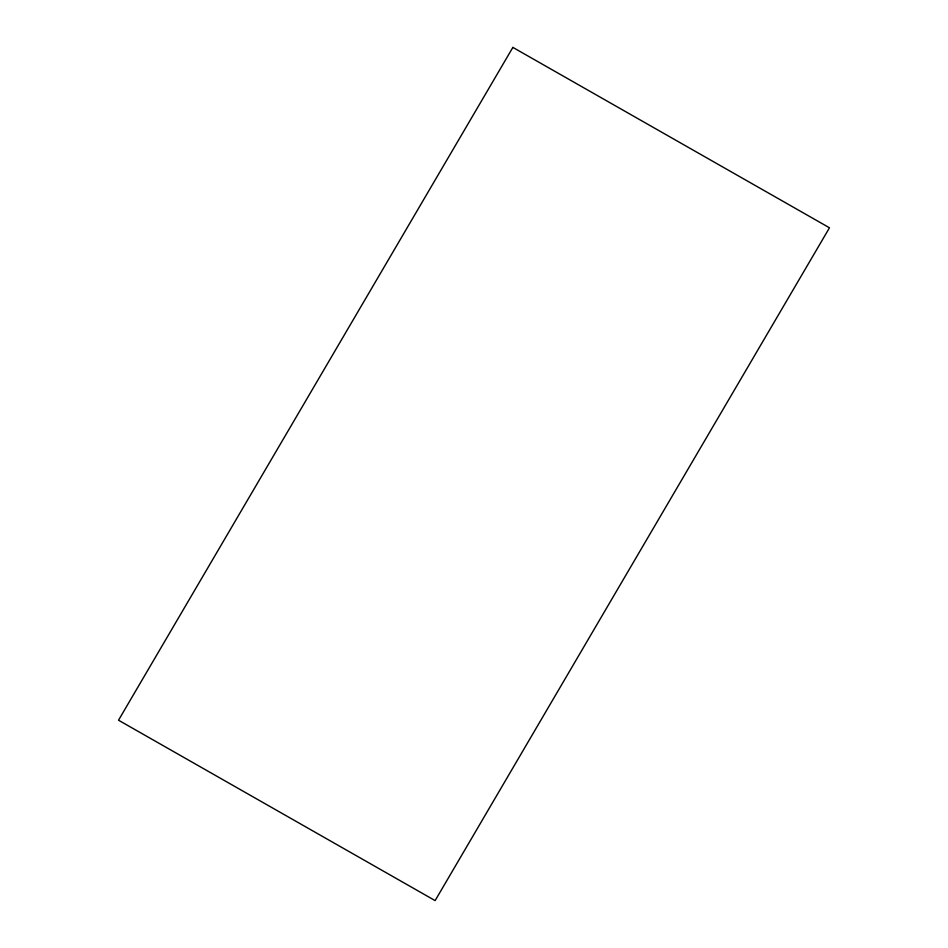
<?xml version="1.0" encoding="UTF-8"?>
<svg xmlns="http://www.w3.org/2000/svg" width="948" height="948" viewBox="0 0 948 948"><rect width="100%" height="100%" fill="white"/><g stroke="black" fill="none" stroke-linecap="round" stroke-linejoin="round"><path stroke-width="1.42" d="M512.88 47.4L118.524 720.207L435.12 900.6L829.476 227.793L512.88 47.4"/></g></svg>
